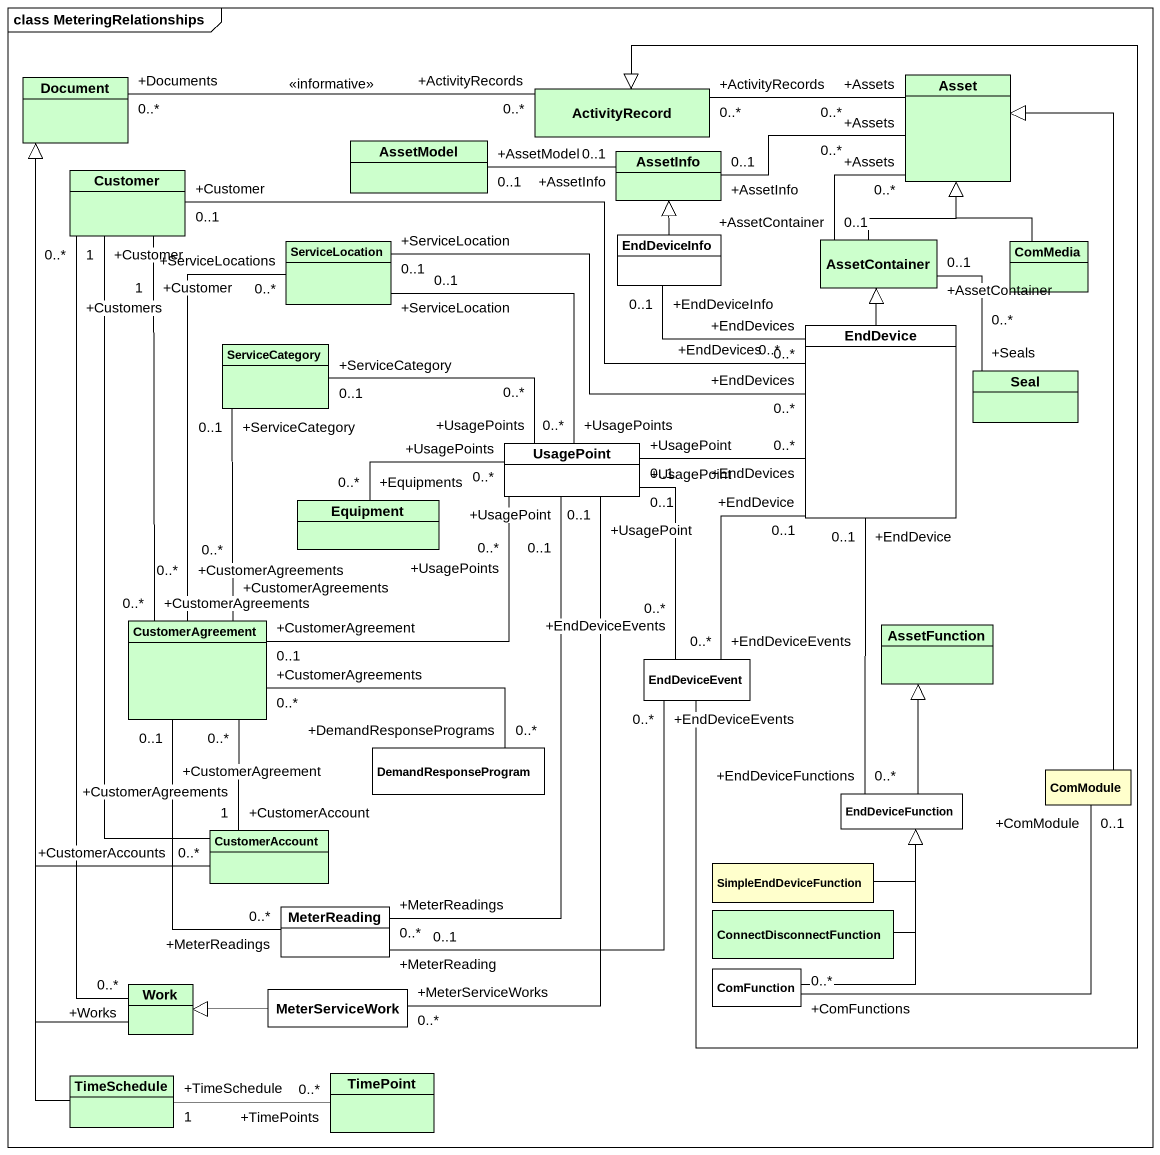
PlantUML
@startuml
mainframe class MeteringRelationships
hide circle
hide empty members
class Document #CCFFCC
class ActivityRecord #CCFFCC
class Asset #CCFFCC
class Customer #CCFFCC
class AssetModel #CCFFCC
class AssetInfo #CCFFCC
class EndDeviceInfo #FFFFFF
class ServiceLocation #CCFFCC
class AssetContainer #CCFFCC
class ComMedia #CCFFCC
class ServiceCategory #CCFFCC
class EndDevice #FFFFFF
class Seal #CCFFCC
class UsagePoint #FFFFFF
class Equipment #CCFFCC
class CustomerAgreement #CCFFCC
class AssetFunction #CCFFCC
class EndDeviceEvent #FFFFFF
class DemandResponseProgram #FFFFFF
class EndDeviceFunction #FFFFFF
class ComModule
class CustomerAccount #CCFFCC
class SimpleEndDeviceFunction
class MeterReading #FFFFFF
class ConnectDisconnectFunction #CCFFCC
class ComFunction #FFFFFF
class Work #CCFFCC
class MeterServiceWork #FFFFFF
class TimeSchedule #CCFFCC
class TimePoint #CCFFCC
Document "+Documents\n0..*" -right- "+ActivityRecords\n0..*" ActivityRecord : <<informative>>
Asset "+Assets\n0..*" -left- "+ActivityRecords\n0..*" ActivityRecord
Asset "+Assets\n0..*" -left- "+AssetInfo\n0..1" AssetInfo
Asset "+Assets\n0..*" -- "+AssetContainer\n0..1" AssetContainer
Customer "+Customer\n0..1" -right- "+EndDevices\n0..*" EndDevice
Customer "+Customer\n1" -- "+CustomerAgreements\n0..*" CustomerAgreement
Customer "+Customer\n1" -- "+CustomerAccounts\n0..*" CustomerAccount
Customer "+Customers\n0..*" -- "+Works\n0..*" Work
AssetModel "+AssetModel\n0..1" -right- "+AssetInfo\n0..1" AssetInfo
EndDeviceInfo -up-|> AssetInfo
ServiceLocation "+ServiceLocation\n0..1" -right- "+EndDevices\n0..*" EndDevice
ServiceLocation "+ServiceLocation\n0..1" -- "+UsagePoints\n0..*" UsagePoint
AssetContainer -up-|> Asset
AssetContainer "+AssetContainer\n0..1" -- "+Seals\n0..*" Seal
ComMedia -up-|> Asset
EndDevice "+EndDevices\n0..*" -up- "+EndDeviceInfo\n0..1" EndDeviceInfo
EndDevice -up-|> AssetContainer
EndDevice "+EndDevice\n0..1" -- "+EndDeviceFunctions\n0..*" EndDeviceFunction
UsagePoint "+UsagePoints\n0..*" -left- "+ServiceCategory\n0..1" ServiceCategory
UsagePoint "+UsagePoint\n0..1" -right- "+EndDevices\n0..*" EndDevice
UsagePoint "+UsagePoints\n0..*" -left- "+Equipments\n0..*" Equipment
CustomerAgreement "+CustomerAgreements\n0..*" -up- "+ServiceLocations\n0..*" ServiceLocation
CustomerAgreement "+CustomerAgreements\n0..*" -up- "+ServiceCategory\n0..1" ServiceCategory
CustomerAgreement "+CustomerAgreement\n0..1" -right- "+UsagePoints\n0..*" UsagePoint
EndDeviceEvent -up-|> ActivityRecord
EndDeviceEvent "+EndDeviceEvents\n0..*" -up- "+EndDevice\n0..1" EndDevice
EndDeviceEvent "+EndDeviceEvents\n0..*" -up- "+UsagePoint\n0..1" UsagePoint
DemandResponseProgram "+DemandResponsePrograms\n0..*" -left- "+CustomerAgreements\n0..*" CustomerAgreement
EndDeviceFunction -up-|> AssetFunction
ComModule -up-|> Asset
ComModule "+ComModule\n0..1" -- "+ComFunctions\n0..*" ComFunction
CustomerAccount -up-|> Document
CustomerAccount "+CustomerAccount\n1" -up- "+CustomerAgreements\n0..*" CustomerAgreement
SimpleEndDeviceFunction -up-|> EndDeviceFunction
MeterReading "+MeterReadings\n0..*" -up- "+UsagePoint\n0..1" UsagePoint
MeterReading "+MeterReadings\n0..*" -up- "+CustomerAgreement\n0..1" CustomerAgreement
MeterReading "+MeterReading\n0..1" -up- "+EndDeviceEvents\n0..*" EndDeviceEvent
ConnectDisconnectFunction -up-|> EndDeviceFunction
ComFunction -up-|> EndDeviceFunction
Work -up-|> Document
MeterServiceWork "+MeterServiceWorks\n0..*" -up- "+UsagePoint\n0..1" UsagePoint
MeterServiceWork -left-|> Work
TimeSchedule -up-|> Document
TimeSchedule "+TimeSchedule\n1" -right- "+TimePoints\n0..*" TimePoint
@enduml
